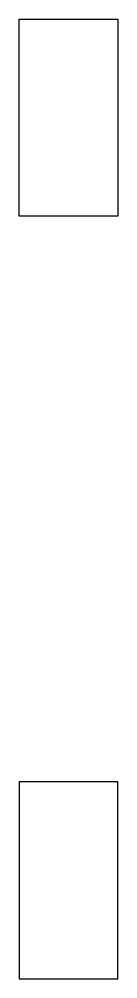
# Model space of a CAD drawing. Header units: millimetres. Extents: x -28 to -26, y 8.5 to 28.
import ezdxf

# ---------------------------------------------------------------- set-up
doc = ezdxf.new("R2010")
doc.units = ezdxf.units.MM
doc.layers.get('0').update_dxf_attribs({"linetype": 'CONTINUOUS'})

msp = doc.modelspace()

# ---------------------------------------------------------------- linework, layer by layer
for points in [[(-26, 24), (-28, 24), (-28, 28), (-26, 28)], [(-26, 12.5), (-28, 12.5), (-28, 8.5), (-26, 8.5)]]:
    msp.add_lwpolyline(points, close=True)

doc.saveas('drawing.dxf')
